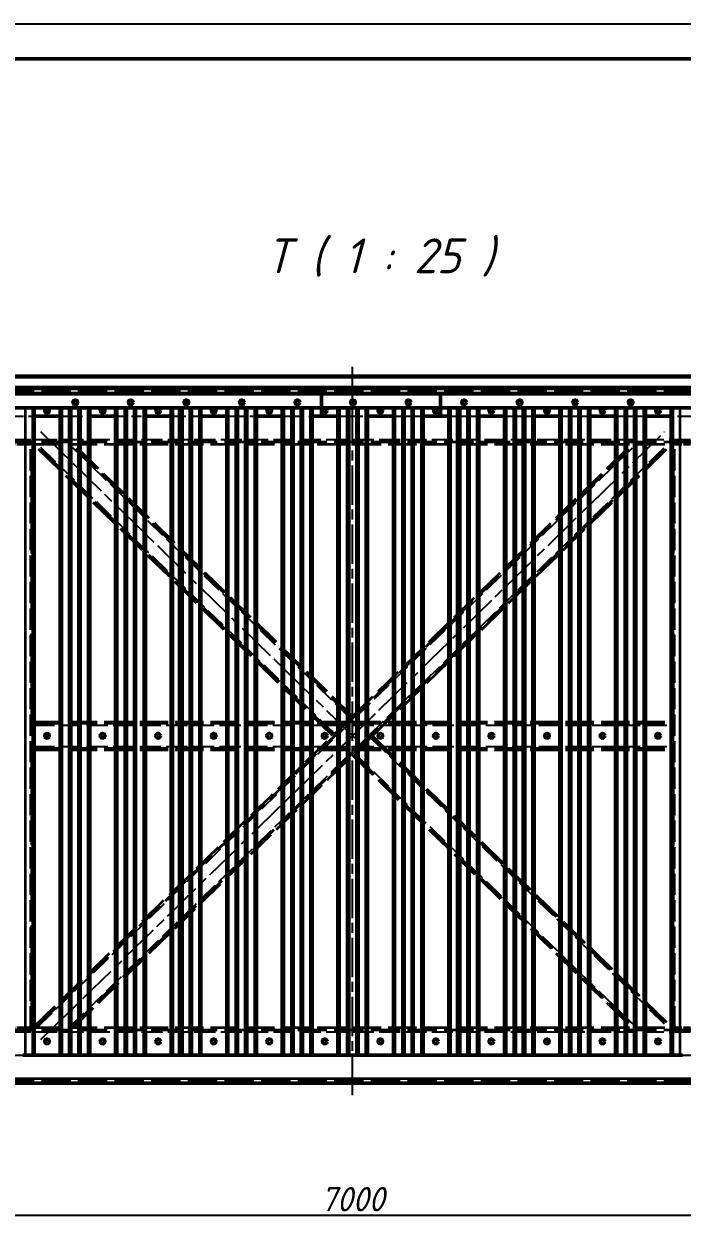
# Model space of a CAD drawing. Header units: millimetres. Extents: x 0 to 21025, y 0 to 14850.
# Drawn here: x 15308 to 17678, y 10538 to 14850 of the extents above; entities that cross this region are included whole.
import ezdxf

# ---------------------------------------------------------------- set-up
doc = ezdxf.new("R2010")
doc.units = ezdxf.units.MM
doc.header["$LTSCALE"] = 25
doc.linetypes.add('CHAIN', pattern=[0.7087, 0.4724, -0.0591, 0.1181, -0.0591])
doc.linetypes.add('DASHED', pattern=[0.2067, 0.1654, -0.0413])
for name, color, linetype, lineweight in [('Видимые тонкие (ГОСТ)', 7, 'Continuous', 35), ('Видимый контур (ГОСТ)', 7, 'Continuous', 50), ('Кромка (ГОСТ)', 7, 'Continuous', 50), ('Невидимые тонкие (ГОСТ)', 7, 'DASHED', 25), ('Невидимый контур (ГОСТ)', 7, 'DASHED', 35), ('Обозначение (ГОСТ)', 7, 'Continuous', 25), ('Осевая линия (ГОСТ)', 7, 'Continuous', 25), ('Размер (ГОСТ)', 7, 'Continuous', 25)]:
    doc.layers.add(name, color=color, linetype=linetype, lineweight=lineweight)
doc.styles.add('Обычный текст (ГОСТ)', font='GOST Common Italic.ttf')
doc.styles.add('Увеличенный текст (ГОСТ)', font='GOST Common Italic.ttf')
doc.dimstyles.new('Обычный (ГОСТ)', dxfattribs={"dimscale": 25, "dimtxt": 3.5, "dimasz": 3.5, "dimexe": 1, "dimexo": 0, "dimgap": 0.5, "dimtad": 1, "dimrnd": 1e-08, "dimtxsty": 'Обычный текст (ГОСТ)', "dimblk": 'Filled-1', "dimcen": 0.09, "dimdle": 15, "dimclrd": 256, "dimclre": 256, "dimclrt": 256, "dimazin": 2, "dimtfac": 0.714286, "dimtdec": 3, "dimtmove": 0, "dimatfit": 3, "dimfxl": 1, "dimtolj": 1, "dimlwd": 25, "dimlwe": 25, "dimarcsym": 0})

# ---------------------------------------------------------------- blocks, each defined once
blk = doc.blocks.new('Рамки ГОСТ_ граница 594x841')
at = {"layer": 'Кромка (ГОСТ)', "lineweight": 25}
blk.add_line((0, 594), (841, 594), dxfattribs=at)
at = {"layer": 'Кромка (ГОСТ)'}
blk.add_line((836, 589), (20, 589), dxfattribs=at)
blk = doc.blocks.new('Filled-1')
at = {"color": 0}
for p, q in [((0, 0), (-1, 0.143)), ((-1, 0.143), (-1, -0.143)), ((-1, 0), (0, 0)), ((-1, -0.143), (0, 0))]:
    blk.add_line(p, q, dxfattribs=at)
at = {"color": 0, "flags": 128}
blk.add_lwpolyline([(-1, -0.143), (0, 0), (-1, 0.143), (-1, -0.143)], dxfattribs=at)
at = {"color": 0}
blk.add_solid([(-1, -0.143), (0, 0), (-1, 0.143), (-1, -0.143)], dxfattribs=at)
blk = doc.blocks.new('*D57')
at = {"layer": 'Defpoints', "color": 0, "linetype": 'Continuous', "transparency": 16777216}
for p in [(12991.5, 11188.2), (19991.5, 11188.2), (19991.5, 10563.2)]:
    blk.add_point(p, dxfattribs=at)
at = {"layer": 'Размер (ГОСТ)', "linetype": 'Continuous', "lineweight": 25, "transparency": 16777216}
for p, q in [((12991.5, 11188.2), (12991.5, 10538.2)), ((19991.5, 11188.2), (19991.5, 10538.2)), ((13079, 10563.2), (19904, 10563.2))]:
    blk.add_line(p, q, dxfattribs=at)
at = {"layer": 'Размер (ГОСТ)', "linetype": 'Continuous', "lineweight": 25, "transparency": 16777216, "xscale": 87.5, "yscale": 87.5, "zscale": 87.5, "rotation": 180}
blk.add_blockref('Filled-1', (12991.5, 10563.2), dxfattribs=at)
at = {"layer": 'Размер (ГОСТ)', "linetype": 'Continuous', "lineweight": 25, "transparency": 16777216, "xscale": 87.5, "yscale": 87.5, "zscale": 87.5}
blk.add_blockref('Filled-1', (19991.5, 10563.2), dxfattribs=at)
at = {"layer": 'Размер (ГОСТ)', "linetype": 'Continuous', "lineweight": 25, "transparency": 16777216, "insert": (16375.7, 10664.3), "char_height": 87.5, "attachment_point": 1, "style": 'Обычный текст (ГОСТ)'}
blk.add_mtext('\\A1;7000', dxfattribs=at)

msp = doc.modelspace()

# ---------------------------------------------------------------- linework, layer by layer
at = {"layer": 'Видимые тонкие (ГОСТ)'}
for p, q in [((12941.738, 13578.365), (20041.738, 13578.365)), ((12941.738, 13543.703), (20041.738, 13543.703)), ((13261.738, 13522.213), (19721.738, 13522.213)), ((16807.685, 13517.213), (14807.685, 13517.213)), ((15889.138, 13538.813), (15884.338, 13538.813)), ((18380.254, 13517.213), (16380.254, 13517.213)), ((16494.138, 13538.813), (16489.338, 13538.813)), ((17034.138, 13538.813), (17029.338, 13538.813)), ((17639.138, 13538.813), (17634.338, 13538.813)), ((15312.504, 13468.213), (15312.504, 11138.213)), ((15338.702, 13468.213), (15338.702, 11138.213)), ((15346.919, 13468.213), (15346.919, 11138.213)), ((15435.97, 13468.213), (15435.97, 11138.213)), ((15444.187, 13468.213), (15444.187, 11138.213)), ((15470.385, 13468.213), (15470.385, 11138.213)), ((15478.921, 13468.213), (15478.921, 11138.213)), ((15503.967, 13468.213), (15503.967, 11138.213)), ((15512.504, 13468.213), (15512.504, 11138.213)), ((15538.702, 13468.213), (15538.702, 11138.213)), ((15546.919, 13468.213), (15546.919, 11138.213)), ((15635.97, 13468.213), (15635.97, 11138.213)), ((15644.187, 13468.213), (15644.187, 11138.213)), ((15670.385, 13468.213), (15670.385, 11138.213)), ((15678.921, 13468.213), (15678.921, 11138.213)), ((15703.967, 13468.213), (15703.967, 11138.213)), ((15712.504, 11138.213), (15712.504, 13468.213)), ((15738.701, 13468.213), (15738.701, 11138.213)), ((15746.918, 13468.213), (15746.918, 11138.213)), ((15836.055, 13468.213), (15836.055, 11138.213)), ((15844.193, 13468.213), (15844.193, 11138.213)), ((15870.385, 13468.213), (15870.385, 11138.213)), ((15878.921, 13468.213), (15878.921, 11138.213)), ((15903.967, 13468.213), (15903.967, 11138.213)), ((15912.504, 13468.213), (15912.504, 11138.213)), ((15938.702, 13468.213), (15938.702, 11138.213)), ((15946.919, 13468.213), (15946.919, 11138.213)), ((16035.97, 13468.213), (16035.97, 11138.213)), ((16044.187, 13468.213), (16044.187, 11138.213)), ((16070.385, 13468.213), (16070.385, 11138.213)), ((16078.921, 13468.213), (16078.921, 11138.213)), ((16103.967, 13468.213), (16103.967, 11138.213)), ((16112.504, 13468.213), (16112.504, 11138.213)), ((16138.702, 13468.213), (16138.702, 11138.213)), ((16146.919, 13468.213), (16146.919, 11138.213)), ((16235.97, 13468.213), (16235.97, 11138.213)), ((16244.187, 13468.213), (16244.187, 11138.213)), ((16270.385, 13468.213), (16270.385, 11138.213)), ((16278.921, 13468.213), (16278.921, 11138.213)), ((16303.967, 13468.213), (16303.967, 11138.213)), ((16312.504, 13468.213), (16312.504, 11138.213)), ((16338.702, 13468.213), (16338.702, 11138.213)), ((16346.919, 13468.213), (16346.919, 11138.213)), ((16435.97, 13468.213), (16435.97, 11138.213)), ((16444.187, 13468.213), (16444.187, 11138.213)), ((16470.385, 13468.213), (16470.385, 11138.213)), ((16478.921, 13468.213), (16478.921, 11138.213)), ((16503.967, 13468.213), (16503.967, 11138.213)), ((16512.504, 13468.213), (16512.504, 11138.213)), ((16538.702, 13468.213), (16538.702, 11138.213)), ((16546.919, 13468.213), (16546.919, 11138.213)), ((16635.97, 13468.213), (16635.97, 11138.213)), ((16644.187, 13468.213), (16644.187, 11138.213)), ((16670.385, 13468.213), (16670.385, 11138.213)), ((16678.921, 13468.213), (16678.921, 11138.213)), ((16703.967, 13468.213), (16703.967, 11138.213)), ((16712.504, 11138.213), (16712.504, 13468.213)), ((16738.701, 13468.213), (16738.701, 11138.213)), ((16746.918, 13468.213), (16746.918, 11138.213)), ((16836.055, 13468.213), (16836.055, 11138.213)), ((16844.193, 13468.213), (16844.193, 11138.213)), ((16870.385, 13468.213), (16870.385, 11138.213)), ((16878.921, 13468.213), (16878.921, 11138.213)), ((16903.967, 13468.213), (16903.967, 11138.213)), ((16912.504, 13468.213), (16912.504, 11138.213)), ((16938.702, 13468.213), (16938.702, 11138.213)), ((16946.919, 13468.213), (16946.919, 11138.213)), ((17035.97, 13468.213), (17035.97, 11138.213)), ((17044.187, 13468.213), (17044.187, 11138.213)), ((17070.385, 13468.213), (17070.385, 11138.213)), ((17078.921, 13468.213), (17078.921, 11138.213)), ((17103.967, 13468.213), (17103.967, 11138.213)), ((17112.504, 13468.213), (17112.504, 11138.213)), ((17138.702, 13468.213), (17138.702, 11138.213)), ((17146.919, 13468.213), (17146.919, 11138.213)), ((17235.97, 13468.213), (17235.97, 11138.213)), ((17244.187, 13468.213), (17244.187, 11138.213)), ((17270.385, 13468.213), (17270.385, 11138.213)), ((17278.921, 13468.213), (17278.921, 11138.213)), ((17303.967, 13468.213), (17303.967, 11138.213)), ((17312.504, 13468.213), (17312.504, 11138.213)), ((17338.702, 13468.213), (17338.702, 11138.213)), ((17346.919, 13468.213), (17346.919, 11138.213)), ((17435.97, 13468.213), (17435.97, 11138.213)), ((17444.187, 13468.213), (17444.187, 11138.213)), ((17470.385, 13468.213), (17470.385, 11138.213)), ((17478.921, 13468.213), (17478.921, 11138.213)), ((17503.967, 13468.213), (17503.967, 11138.213)), ((17512.504, 13468.213), (17512.504, 11138.213)), ((17538.702, 13468.213), (17538.702, 11138.213)), ((17546.919, 13468.213), (17546.919, 11138.213)), ((17635.97, 13468.213), (17635.97, 11138.213)), ((17644.187, 13468.213), (17644.187, 11138.213)), ((17670.385, 13468.213), (17670.385, 11138.213)), ((13261.738, 11054.213), (19721.738, 11054.213))]:
    msp.add_line(p, q, dxfattribs=at)
at = {"layer": 'Видимый контур (ГОСТ)'}
for p, q in [((12942.024, 13582.613), (20041.453, 13582.613)), ((12941.738, 13539.613), (20041.738, 13539.613)), ((12941.738, 13538.913), (20041.738, 13538.913)), ((13261.738, 13538.213), (19721.738, 13538.213)), ((16807.685, 13518.913), (14807.685, 13518.913)), ((15884.338, 13538.813), (15884.338, 13538.213)), ((15889.138, 13538.813), (15889.138, 13538.213)), ((18380.254, 13518.913), (16380.254, 13518.913)), ((16380.254, 13518.913), (16380.254, 13517.213)), ((16380.254, 13468.213), (16380.254, 13517.213)), ((16489.338, 13538.813), (16489.338, 13538.213)), ((16494.138, 13538.813), (16494.138, 13538.213)), ((16807.685, 13518.913), (16807.685, 13517.213)), ((16807.685, 13468.213), (16807.685, 13517.213)), ((17029.338, 13538.813), (17029.338, 13538.213)), ((17034.138, 13538.813), (17034.138, 13538.213)), ((17634.338, 13538.813), (17634.338, 13538.213)), ((17639.138, 13538.813), (17639.138, 13538.213)), ((16807.685, 13468.213), (14807.685, 13468.213)), ((15868.851, 13468.213), (15868.851, 11138.213)), ((16380.254, 13438.213), (16380.254, 13468.213)), ((18380.254, 13468.213), (16380.254, 13468.213)), ((16807.685, 13438.213), (16807.685, 13468.213)), ((16868.851, 13468.213), (16868.851, 11138.213)), ((15435.97, 13438.213), (15346.919, 13438.213)), ((15635.97, 13438.213), (15546.919, 13438.213)), ((15836.055, 13438.213), (15746.918, 13438.213)), ((16035.97, 13438.213), (15946.919, 13438.213)), ((16235.97, 13438.213), (16146.919, 13438.213)), ((16435.97, 13438.213), (16346.919, 13438.213)), ((16435.97, 13438.213), (16380.254, 13438.213)), ((16635.97, 13438.213), (16546.919, 13438.213)), ((16635.97, 13438.213), (16546.919, 13438.213)), ((16836.055, 13438.213), (16746.918, 13438.213)), ((16807.685, 13438.213), (16746.918, 13438.213)), ((17035.97, 13438.213), (16946.919, 13438.213)), ((17235.97, 13438.213), (17146.919, 13438.213)), ((17435.97, 13438.213), (17346.919, 13438.213)), ((17635.97, 13438.213), (17546.919, 13438.213)), ((15303.967, 11138.213), (15312.504, 11138.213)), ((15338.702, 11138.213), (15312.504, 11138.213)), ((15346.919, 11138.213), (15338.702, 11138.213)), ((15435.97, 11138.213), (15346.919, 11138.213)), ((15444.187, 11138.213), (15435.97, 11138.213)), ((15470.385, 11138.213), (15444.187, 11138.213)), ((15470.385, 11138.213), (15478.921, 11138.213)), ((15503.967, 11138.213), (15478.921, 11138.213)), ((15503.967, 11138.213), (15512.504, 11138.213)), ((15538.702, 11138.213), (15512.504, 11138.213)), ((15546.919, 11138.213), (15538.702, 11138.213)), ((15635.97, 11138.213), (15546.919, 11138.213)), ((15644.187, 11138.213), (15635.97, 11138.213)), ((15670.385, 11138.213), (15644.187, 11138.213)), ((15670.385, 11138.213), (15678.921, 11138.213)), ((15703.967, 11138.213), (15678.921, 11138.213)), ((15703.967, 11138.213), (15712.504, 11138.213)), ((15738.701, 11138.213), (15712.504, 11138.213)), ((15746.918, 11138.213), (15738.701, 11138.213)), ((15836.055, 11138.213), (15746.918, 11138.213)), ((15844.193, 11138.213), (15836.055, 11138.213)), ((15868.851, 11138.213), (15844.193, 11138.213)), ((15870.385, 11138.213), (15868.851, 11138.213)), ((15870.385, 11138.213), (15878.921, 11138.213)), ((15903.967, 11138.213), (15878.921, 11138.213)), ((15903.967, 11138.213), (15912.504, 11138.213)), ((15938.702, 11138.213), (15912.504, 11138.213)), ((15946.919, 11138.213), (15938.702, 11138.213)), ((16035.97, 11138.213), (15946.919, 11138.213)), ((16044.187, 11138.213), (16035.97, 11138.213)), ((16070.385, 11138.213), (16044.187, 11138.213)), ((16070.385, 11138.213), (16078.921, 11138.213)), ((16103.967, 11138.213), (16078.921, 11138.213)), ((16103.967, 11138.213), (16112.504, 11138.213)), ((16138.702, 11138.213), (16112.504, 11138.213)), ((16146.919, 11138.213), (16138.702, 11138.213)), ((16235.97, 11138.213), (16146.919, 11138.213)), ((16244.187, 11138.213), (16235.97, 11138.213)), ((16270.385, 11138.213), (16244.187, 11138.213)), ((16270.385, 11138.213), (16278.921, 11138.213)), ((16303.967, 11138.213), (16278.921, 11138.213)), ((16303.967, 11138.213), (16312.504, 11138.213)), ((16338.702, 11138.213), (16312.504, 11138.213)), ((16346.919, 11138.213), (16338.702, 11138.213)), ((16435.97, 11138.213), (16346.919, 11138.213)), ((16444.187, 11138.213), (16435.97, 11138.213)), ((16470.385, 11138.213), (16444.187, 11138.213)), ((16470.385, 11138.213), (16478.921, 11138.213)), ((16503.967, 11138.213), (16478.921, 11138.213)), ((16503.967, 11138.213), (16512.504, 11138.213)), ((16538.702, 11138.213), (16512.504, 11138.213)), ((16546.919, 11138.213), (16538.702, 11138.213)), ((16635.97, 11138.213), (16546.919, 11138.213)), ((16644.187, 11138.213), (16635.97, 11138.213)), ((16670.385, 11138.213), (16644.187, 11138.213)), ((16670.385, 11138.213), (16678.921, 11138.213)), ((16703.967, 11138.213), (16678.921, 11138.213)), ((16703.967, 11138.213), (16712.504, 11138.213)), ((16738.701, 11138.213), (16712.504, 11138.213)), ((16746.918, 11138.213), (16738.701, 11138.213)), ((16836.055, 11138.213), (16746.918, 11138.213)), ((16844.193, 11138.213), (16836.055, 11138.213)), ((16868.851, 11138.213), (16844.193, 11138.213)), ((16870.385, 11138.213), (16868.851, 11138.213)), ((16870.385, 11138.213), (16878.921, 11138.213)), ((16903.967, 11138.213), (16878.921, 11138.213)), ((16903.967, 11138.213), (16912.504, 11138.213)), ((16938.702, 11138.213), (16912.504, 11138.213)), ((16946.919, 11138.213), (16938.702, 11138.213)), ((17035.97, 11138.213), (16946.919, 11138.213)), ((17044.187, 11138.213), (17035.97, 11138.213)), ((17070.385, 11138.213), (17044.187, 11138.213)), ((17070.385, 11138.213), (17078.921, 11138.213)), ((17103.967, 11138.213), (17078.921, 11138.213)), ((17103.967, 11138.213), (17112.504, 11138.213)), ((17138.702, 11138.213), (17112.504, 11138.213)), ((17146.919, 11138.213), (17138.702, 11138.213)), ((17235.97, 11138.213), (17146.919, 11138.213)), ((17244.187, 11138.213), (17235.97, 11138.213)), ((17270.385, 11138.213), (17244.187, 11138.213)), ((17270.385, 11138.213), (17278.921, 11138.213)), ((17303.967, 11138.213), (17278.921, 11138.213)), ((17303.967, 11138.213), (17312.504, 11138.213)), ((17338.702, 11138.213), (17312.504, 11138.213)), ((17346.919, 11138.213), (17338.702, 11138.213)), ((17435.97, 11138.213), (17346.919, 11138.213)), ((17444.187, 11138.213), (17435.97, 11138.213)), ((17470.385, 11138.213), (17444.187, 11138.213)), ((17470.385, 11138.213), (17478.921, 11138.213)), ((17503.967, 11138.213), (17478.921, 11138.213)), ((17503.967, 11138.213), (17512.504, 11138.213)), ((17538.702, 11138.213), (17512.504, 11138.213)), ((17546.919, 11138.213), (17538.702, 11138.213)), ((17635.97, 11138.213), (17546.919, 11138.213)), ((17644.187, 11138.213), (17635.97, 11138.213)), ((17670.385, 11138.213), (17644.187, 11138.213)), ((17670.385, 11138.213), (17678.921, 11138.213)), ((13261.738, 11038.213), (19721.738, 11038.213))]:
    msp.add_line(p, q, dxfattribs=at)
for centre in [(15492.97, 13488.213), (15692.97, 13488.213), (15892.97, 13488.213), (16092.97, 13488.213), (16292.97, 13488.213), (16492.97, 13488.213), (16692.97, 13488.213), (16892.97, 13488.213), (17092.97, 13488.213), (17292.97, 13488.213), (17492.97, 13488.213), (15391.47, 13458.213), (15591.47, 13458.213), (15791.47, 13458.213), (15991.47, 13458.213), (16191.47, 13458.213), (16391.47, 13458.213), (16591.47, 13458.213), (16791.47, 13458.213), (16991.47, 13458.213), (17191.47, 13458.213), (17391.47, 13458.213), (17591.47, 13458.213), (15391.47, 12288.213), (15591.47, 12288.213), (15791.47, 12288.213), (15991.47, 12288.213), (16191.47, 12288.213), (16391.47, 12288.213), (16591.47, 12288.213), (16791.47, 12288.213), (16991.47, 12288.213), (17191.47, 12288.213), (17391.47, 12288.213), (17591.47, 12288.213), (15391.47, 11188.213), (15591.47, 11188.213), (15791.47, 11188.213), (15991.47, 11188.213), (16191.47, 11188.213), (16391.47, 11188.213), (16591.47, 11188.213), (16791.47, 11188.213), (16991.47, 11188.213), (17191.47, 11188.213), (17391.47, 11188.213), (17591.47, 11188.213)]:
    msp.add_circle(centre, 8.255, dxfattribs=at)
for centre, radius, start, end in [((15886.738, 13526.222), 15.731, 58.347692, 121.652308), ((16491.738, 13526.222), 15.731, 58.347692, 121.652308), ((17031.738, 13526.222), 15.731, 58.347692, 121.652308), ((17636.738, 13526.222), 15.731, 58.347692, 121.652308), ((15883.538, 13538.813), 0.8, 0, 7.180756), ((15889.938, 13538.813), 0.8, 172.819244, 180), ((16488.538, 13538.813), 0.8, 0, 7.180756), ((16494.938, 13538.813), 0.8, 172.819244, 180), ((17028.538, 13538.813), 0.8, 0, 7.180756), ((17034.938, 13538.813), 0.8, 172.819244, 180), ((17633.538, 13538.813), 0.8, 0, 7.180756), ((17639.938, 13538.813), 0.8, 172.819244, 180)]:
    msp.add_arc(centre, radius, start, end, dxfattribs=at)
at = {"layer": 'Невидимые тонкие (ГОСТ)', "ltscale": 18.384132}
for p, q in [((13261.738, 13354.213), (19721.738, 13354.213)), ((13261.738, 11222.213), (19721.738, 11222.213))]:
    msp.add_line(p, q, dxfattribs=at)
at = {"layer": 'Невидимые тонкие (ГОСТ)', "ltscale": 18.472094}
for p, q in [((15331.738, 11238.213), (15331.738, 13338.213)), ((17651.738, 11238.213), (17651.738, 13338.213))]:
    msp.add_line(p, q, dxfattribs=at)
at = {"layer": 'Невидимые тонкие (ГОСТ)', "ltscale": 18.203789}
for p, q in [((15356.073, 11238.213), (17512.731, 13338.213)), ((15470.746, 11238.213), (17627.404, 13338.213))]:
    msp.add_line(p, q, dxfattribs=at)
at = {"layer": 'Невидимые тонкие (ГОСТ)', "ltscale": 18.082798}
for p, q in [((16427.235, 12295.192), (15356.073, 13338.213)), ((16556.242, 12281.234), (17627.404, 11238.213))]:
    msp.add_line(p, q, dxfattribs=at)
at = {"layer": 'Невидимые тонкие (ГОСТ)', "ltscale": 18.255859}
for p, q in [((16484.571, 12351.022), (15470.746, 13338.213)), ((16498.905, 12225.404), (17512.731, 11238.213))]:
    msp.add_line(p, q, dxfattribs=at)
at = {"layer": 'Невидимые тонкие (ГОСТ)', "ltscale": 18.545397}
for p, q in [((15341.738, 12326.213), (17641.738, 12326.213)), ((15341.738, 12250.213), (17641.738, 12250.213))]:
    msp.add_line(p, q, dxfattribs=at)
at = {"layer": 'Невидимый контур (ГОСТ)', "ltscale": 25.512672}
for p, q in [((13261.738, 13530.213), (19721.738, 13530.213)), ((13261.738, 13346.213), (19721.738, 13346.213)), ((13261.738, 11230.213), (19721.738, 11230.213)), ((13261.738, 11046.213), (19721.738, 11046.213))]:
    msp.add_line(p, q, dxfattribs=at)
at = {"layer": 'Невидимый контур (ГОСТ)', "ltscale": 6.094929}
for p, q in [((15251.738, 13338.213), (15331.738, 13338.213)), ((17651.738, 13338.213), (17731.738, 13338.213)), ((15251.738, 11238.213), (15331.738, 11238.213)), ((17651.738, 11238.213), (17731.738, 11238.213))]:
    msp.add_line(p, q, dxfattribs=at)
at = {"layer": 'Невидимый контур (ГОСТ)', "ltscale": 1.196656}
for p, q in [((15341.738, 13338.213), (15331.738, 13338.213)), ((17651.738, 13338.213), (17641.738, 13338.213)), ((15341.738, 11238.213), (15331.738, 11238.213)), ((17651.738, 11238.213), (17641.738, 11238.213))]:
    msp.add_line(p, q, dxfattribs=at)
at = {"layer": 'Невидимый контур (ГОСТ)', "ltscale": 25.39913}
for p, q in [((15336.738, 11238.213), (15336.738, 13338.213)), ((17646.738, 11238.213), (17646.738, 13338.213))]:
    msp.add_line(p, q, dxfattribs=at)
at = {"layer": 'Невидимый контур (ГОСТ)', "ltscale": 24.727194}
for p, q in [((15341.738, 13338.213), (17641.738, 13338.213)), ((15341.738, 12338.213), (17641.738, 12338.213)), ((15341.738, 12333.213), (17641.738, 12333.213)), ((15341.738, 12243.213), (17641.738, 12243.213)), ((15341.738, 12238.213), (17641.738, 12238.213)), ((15341.738, 11238.213), (17641.738, 11238.213))]:
    msp.add_line(p, q, dxfattribs=at)
at = {"layer": 'Невидимый контур (ГОСТ)', "ltscale": 24.193707}
for p, q in [((15341.738, 12338.045), (15341.738, 13338.213)), ((17641.738, 12338.045), (17641.738, 13338.213)), ((15341.738, 11238.213), (15341.738, 12238.381)), ((17641.738, 11238.213), (17641.738, 12238.381))]:
    msp.add_line(p, q, dxfattribs=at)
at = {"layer": 'Невидимый контур (ГОСТ)', "ltscale": 26.478237}
for p, q in [((16420.067, 12288.213), (15341.738, 13338.213)), ((16563.409, 12288.213), (17641.738, 13338.213)), ((15341.738, 11238.213), (16420.067, 12288.213)), ((16563.409, 12288.213), (17641.738, 11238.213))]:
    msp.add_line(p, q, dxfattribs=at)
at = {"layer": 'Невидимый контур (ГОСТ)', "ltscale": 25.327011}
for p, q in [((15348.905, 11238.213), (17505.564, 13338.213)), ((15477.913, 11238.213), (17634.571, 13338.213))]:
    msp.add_line(p, q, dxfattribs=at)
at = {"layer": 'Невидимый контур (ГОСТ)', "ltscale": 26.390244}
for p, q in [((16423.651, 12291.702), (15348.905, 13338.213)), ((16559.826, 12284.724), (17634.571, 11238.213))]:
    msp.add_line(p, q, dxfattribs=at)
at = {"layer": 'Невидимый контур (ГОСТ)', "ltscale": 24.80636}
for p, q in [((16488.155, 12354.512), (15477.913, 13338.213)), ((16495.322, 12221.914), (17505.564, 11238.213))]:
    msp.add_line(p, q, dxfattribs=at)
at = {"layer": 'Невидимый контур (ГОСТ)', "ltscale": 24.718367}
for p, q in [((16491.738, 12358.001), (15485.08, 13338.213)), ((16491.738, 12358.001), (17498.397, 13338.213)), ((15485.08, 11238.213), (16491.738, 12218.425)), ((16491.738, 12218.425), (17498.397, 11238.213))]:
    msp.add_line(p, q, dxfattribs=at)
at = {"layer": 'Невидимый контур (ГОСТ)', "ltscale": 1.282917}
for p, q in [((15341.738, 12338.045), (15341.738, 12326.213)), ((17641.738, 12326.213), (17641.738, 12338.045)), ((15341.738, 12250.213), (15341.738, 12238.381)), ((17641.738, 12238.381), (17641.738, 12250.213))]:
    msp.add_line(p, q, dxfattribs=at)
at = {"layer": 'Невидимый контур (ГОСТ)', "ltscale": 6.097089}
for p, q in [((16427.235, 12295.192), (16484.571, 12351.022)), ((16556.242, 12281.234), (16498.905, 12225.404))]:
    msp.add_line(p, q, dxfattribs=at)
at = {"layer": 'Невидимый контур (ГОСТ)', "ltscale": 1.196868}
for p, q in [((16491.738, 12358.001), (16484.571, 12351.022)), ((16427.235, 12295.192), (16420.067, 12288.213)), ((16556.242, 12281.234), (16563.409, 12288.213)), ((16491.738, 12218.425), (16498.905, 12225.404))]:
    msp.add_line(p, q, dxfattribs=at)
at = {"layer": 'Невидимый контур (ГОСТ)', "ltscale": 5.790178}
for p, q in [((15341.738, 12250.213), (15341.738, 12326.213)), ((17641.738, 12326.213), (17641.738, 12250.213))]:
    msp.add_line(p, q, dxfattribs=at)
at = {"layer": 'Осевая линия (ГОСТ)', "linetype": 'CHAIN', "ltscale": 11.993792}
for p, q in [((16491.738, 10994.819), (16491.738, 13616.292)), ((13199.238, 13438.213), (19784.238, 13438.213)), ((15368.631, 11194.611), (17614.846, 13381.815)), ((16500.681, 12279.505), (15368.631, 13381.815)), ((13199.238, 11138.213), (19784.238, 11138.213))]:
    msp.add_line(p, q, dxfattribs=at)

# ---------------------------------------------------------------- block references
at = {"xscale": 25, "yscale": 25, "zscale": 25}
msp.add_blockref('Рамки ГОСТ_ граница 594x841', (0, 0), dxfattribs=at)

# ---------------------------------------------------------------- texts
at = {"layer": 'Обозначение (ГОСТ)', "insert": (16181.591, 13940.713), "char_height": 125, "attachment_point": 7, "style": 'Увеличенный текст (ГОСТ)'}
msp.add_mtext('Т ( 1 : 25 )', dxfattribs=at)

# ---------------------------------------------------------------- dimensions: what is measured, and where the dimension line sits
at = {"layer": 'Размер (ГОСТ)', "linetype": 'Continuous', "lineweight": 25}
dim = msp.add_linear_dim(base=(19991.47, 10563.213), p1=(12991.47, 11188.213), p2=(19991.47, 11188.213), angle=180, dimstyle='Обычный (ГОСТ)', override={"dimgap": 0.5, "dimdec": 2, "dimtol": 0, "dimlim": 0, "dimtp": 0, "dimtm": 0, "dimtdec": 3, "dimtofl": 0, "dimatfit": 1}, dxfattribs=at)
dim.commit()
dim.dimension.update_dxf_attribs({"geometry": '*D57', "text_midpoint": (16491.47, 10563.213), "dimtype": 160})

doc.saveas('drawing.dxf')
